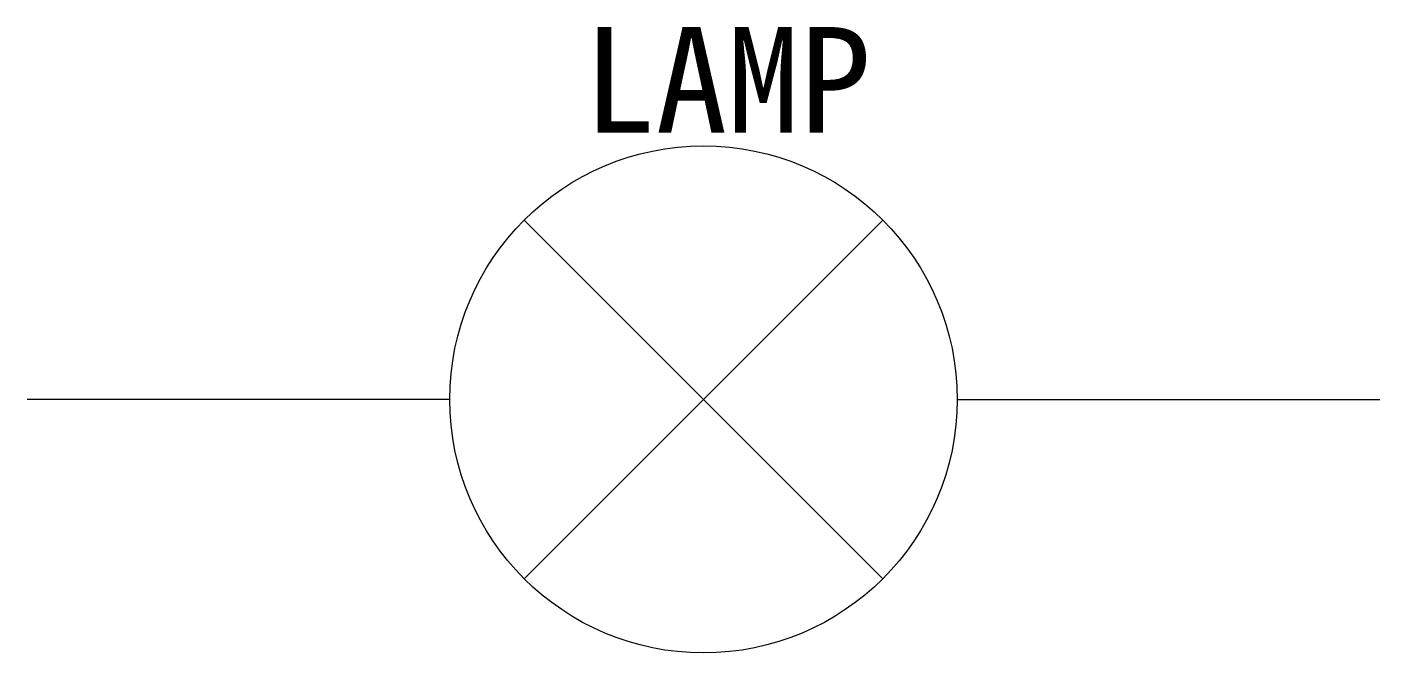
# Model space of a CAD drawing. Header units: millimetres. Extents: x 0 to 32, y -6 to 8.8.
import ezdxf
from ezdxf.enums import TextEntityAlignment as Align

# ---------------------------------------------------------------- set-up
doc = ezdxf.new("R2010")
doc.units = ezdxf.units.MM
doc.styles.get("Standard").update_dxf_attribs({"font": ''})
doc.styles.get('Standard').set_extended_font_data('SimSun')

msp = doc.modelspace()

# ---------------------------------------------------------------- linework, layer by layer
for p, q in [((20.243, 4.243), (11.757, -4.243)), ((11.757, 4.243), (20.243, -4.243)), ((10, 0), (0, 0)), ((22, 0), (32, 0))]:
    msp.add_line(p, q)
msp.add_circle((16, 0), 6)

# ---------------------------------------------------------------- texts
at = {"flags": 8}
msp.add_attdef('LAMP', text='LAMP', height=2.5, dxfattribs=at).set_placement((16.565, 7.562), align=Align.MIDDLE)

doc.saveas('drawing.dxf')
